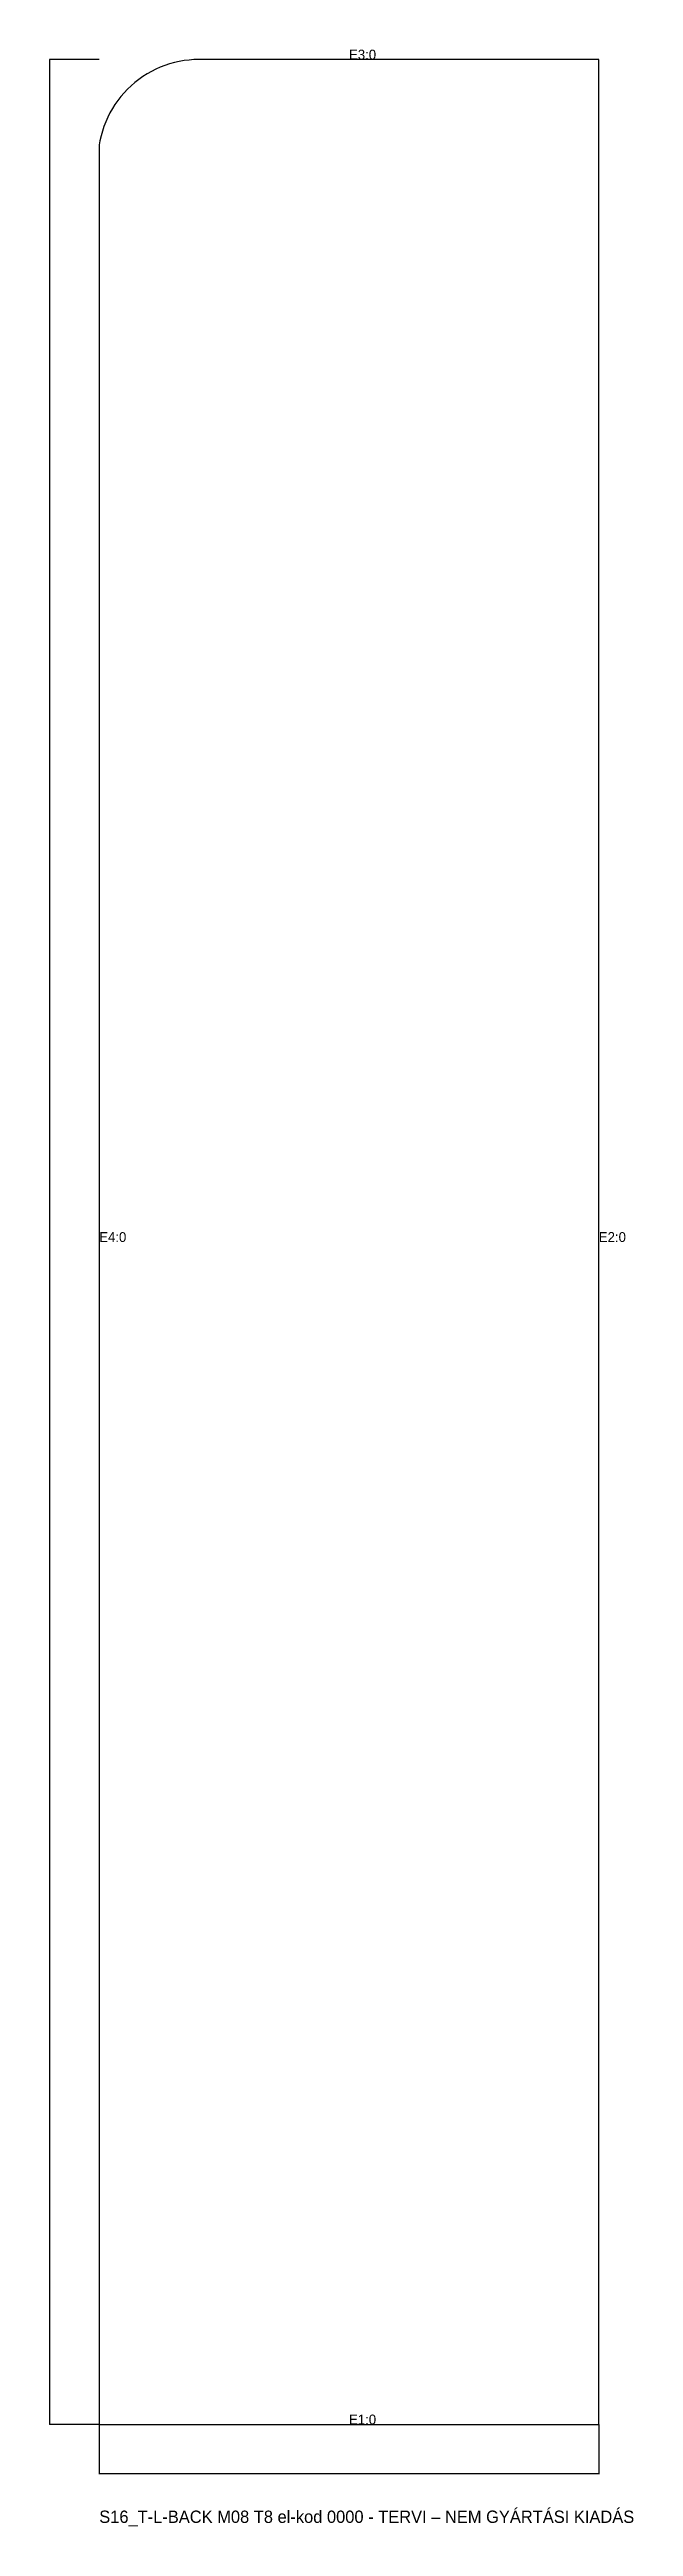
# Model space of a CAD drawing. Header units: millimetres. Extents: x -40 to 434, y -83 to 1929.
import ezdxf

# ---------------------------------------------------------------- set-up
doc = ezdxf.new("R2010")
doc.units = ezdxf.units.MM
for name, color, linetype in [('KONTUR', 7, 'Continuous'), ('MERET', 8, 'Continuous'), ('SZOVEG', 7, 'Continuous')]:
    doc.layers.add(name, color=color, linetype=linetype)
doc.styles.add('OpenSansCondensed-Light', font='OpenSansCondensed-Light.ttf')
doc.dimstyles.new('EZDXF', dxfattribs={"dimtxt": 0.25, "dimasz": 0.175, "dimexe": 0.375, "dimexo": 0.125, "dimgap": 0.1, "dimtad": 1, "dimlfac": 100, "dimzin": 12, "dimdsep": 46, "dimtxsty": 'OpenSansCondensed-Light', "dimblk": 'ARCHTICK', "dimcen": 2.5, "dimazin": 3, "dimtfac": 0.5, "dimtmove": 2, "dimatfit": 3})

# ---------------------------------------------------------------- blocks, each defined once
blk = doc.blocks.new('_ARCHTICK')
at = {"color": 0, "linetype": 'BYBLOCK', "const_width": 0.15}
blk.add_lwpolyline([(-0.5, -0.5), (0.5, 0.5)], dxfattribs=at)

msp = doc.modelspace()

# ---------------------------------------------------------------- linework, layer by layer
at = {"layer": 'KONTUR'}
msp.add_lwpolyline([(0, 0), (406, 0), (406, 1921), (81, 1921), (81, 1921), (76.97645, 1920.90123), (72.96259, 1920.60515), (68.9681, 1920.11247), (65.00259, 1919.42439), (61.07563, 1918.54256), (57.19666, 1917.46911), (53.37503, 1916.20661), (49.61996, 1914.75812), (45.94048, 1913.12712), (42.34547, 1911.31754), (38.84357, 1909.33375), (35.44324, 1907.18051), (32.15266, 1904.86302), (28.97975, 1902.38686), (25.93217, 1899.75799), (23.01724, 1896.98276), (20.24201, 1894.06783), (17.61314, 1891.02025), (15.13698, 1887.84734), (12.81949, 1884.55676), (10.66625, 1881.15643), (8.68246, 1877.65453), (6.87288, 1874.05952), (5.24188, 1870.38004), (3.79339, 1866.62497), (2.53089, 1862.80334), (1.45744, 1858.92437), (0.57561, 1854.99741), (0, 1851.6801)], close=True, dxfattribs=at)

# ---------------------------------------------------------------- texts
at = {"layer": 'SZOVEG'}
for s, height, p in [('E3:0', 8, (203, 1921)), ('E4:0', 8, (0, 960.5)), ('E2:0', 8, (406, 960.5)), ('E1:0', 8, (203, 0)), ('S16_T-L-BACK M08 T8 el-kod 0000 - TERVI – NEM GYÁRTÁSI KIADÁS', 10, (0, -80))]:
    msp.add_text(s, height=height, dxfattribs=at).set_placement(p)

# ---------------------------------------------------------------- dimensions: what is measured, and where the dimension line sits
at = {"layer": 'MERET'}
msp.add_linear_dim(base=(-40, 0), p1=(0, 0), p2=(0, 1921), angle=90, dimstyle='EZDXF', dxfattribs=at).render()
msp.add_linear_dim(base=(0, -40), p1=(0, 0), p2=(406, 0), dimstyle='EZDXF', dxfattribs=at).render()

doc.saveas('drawing.dxf')
